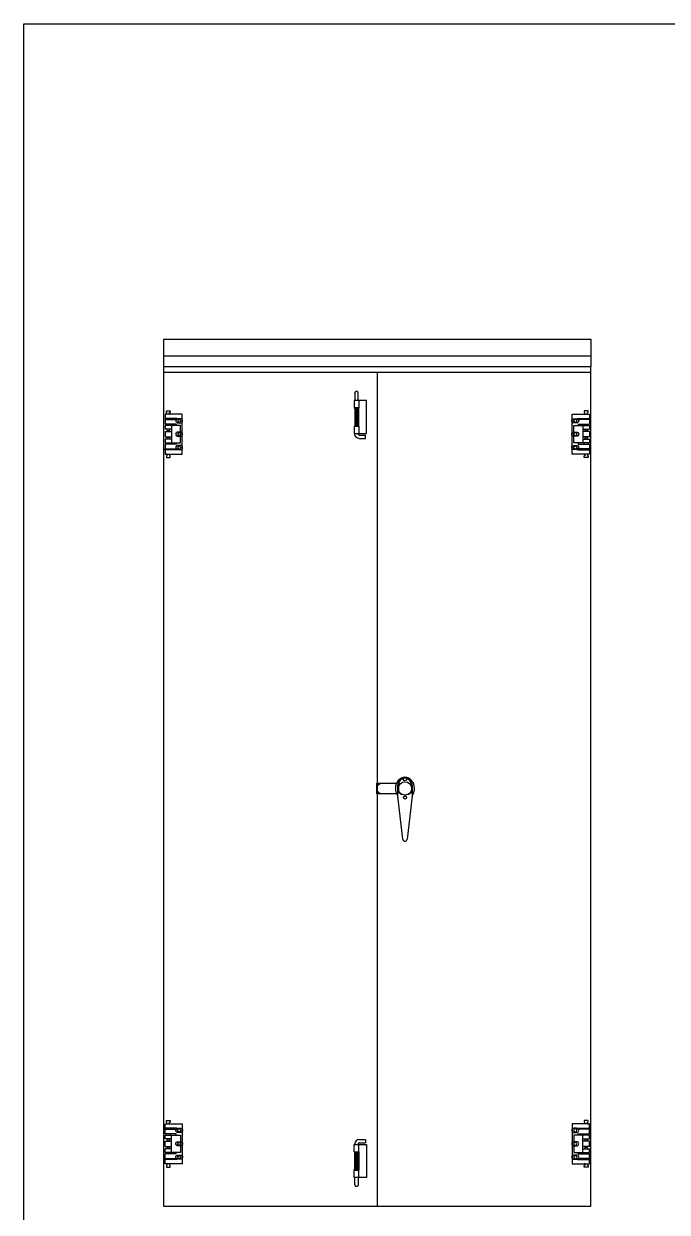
# Model space of a CAD drawing. Header units: millimetres. Extents: x 0 to 5930, y 0 to 4193.
# Drawn here: x 0 to 1206, y 1965 to 4193 of the extents above; entities that cross this region are included whole.
import ezdxf

# ---------------------------------------------------------------- set-up
doc = ezdxf.new("R2010")
doc.units = ezdxf.units.MM
doc.layers.add('FIRE PROTECTION', color=1, linetype='Continuous')
doc.styles.add('Arial', font='arial.ttf')

# ---------------------------------------------------------------- blocks, each defined once
blk = doc.blocks.new('KHUNG CHUẨN')
at = {"color": 7}
blk.add_lwpolyline([(16919.2, -26555.2), (19889.2, -26555.2), (19889.2, -28655.2), (16919.2, -28655.2)], close=True, dxfattribs=at)
at = {"color": 3, "style": 'Arial'}
for tag, p in [('#01', (17055.6, -28580.1)), ('#02', (17431.4, -28580.1)), ('#03', (18030.6, -28580.1)), ('#08', (18751.7, -28580.1)), ('#10', (19064.8, -28580.1)), ('#04', (17024.8, -28634.6)), ('#05', (17308.5, -28633)), ('#06', (17632.7, -28633.7)), ('#07', (18002, -28634.7)), ('#09', (18753.8, -28632.6)), ('#11', (19060.3, -28625.7)), ('#12', (19806.5, -28628.9))]:
    blk.add_attdef(tag, p, '', height=20, dxfattribs=at)
blk = doc.blocks.new('MS308-2-1')
at = {"color": 1}
for p, q in [((-53, 4.6), (-46, 10)), ((-13.3, -14.2), (-13.3, 6.7)), ((-12.3, 6.7), (-12.3, -6.9)), ((12.3, 6.7), (12.3, -6.9)), ((13.3, 6.7), (13.3, -14.2)), ((-53, -4.6), (-46, -10)), ((-4, -95), (-13.3, -14.2)), ((13.3, -14.2), (4, -95))]:
    blk.add_line(p, q, dxfattribs=at)
blk.add_lwpolyline([(-15.8, -10), (-53, -10), (-53, 10), (-15.8, 10)], dxfattribs=at)
for centre, radius, start, end in [((0, 6.7), 13.3, 0, 180), ((0, 6.7), 12.3, 0, 180), ((0, 5.9), 17.7, 226.184, 313.816), ((0, -95), 4, 180, 0)]:
    blk.add_arc(centre, radius, start, end, dxfattribs=at)
blk.add_ellipse((0, 0), major_axis=(0, 21), ratio=0.857143, start_param=3.972003, end_param=8.594367, dxfattribs=at)
blk = doc.blocks.new('HL011-1-6')
at = {"color": 1}
for p, q in [((29.5, 81), (22.5, 81)), ((22.5, 81), (22.5, 78)), ((23.5, 78), (22.5, 78)), ((23.5, 75), (22.5, 75)), ((23.5, 75), (23.5, 78)), ((29.5, 78), (28.5, 78)), ((28.5, 75), (28.5, 78)), ((28.5, 75), (29.5, 75)), ((29.5, 78), (29.5, 81)), ((11, 56), (11, 54)), ((11, 56), (32, 56)), ((20, 54), (20, 21)), ((20, 47), (32, 47)), ((22.5, 56), (22.5, 54)), ((23.1, 47), (24, 44)), ((28.9, 47), (28, 44)), ((29.5, 54), (29.5, 56)), ((32, 42.5), (20, 42.5)), ((32, 32.5), (20, 32.5)), ((20, 28), (32, 28)), ((23.1, 28), (24, 31)), ((24, 44), (28, 44)), ((24, 31), (28, 31)), ((28.9, 28), (28, 31)), ((11, 21), (11, 19)), ((11, 19), (32, 19)), ((22.5, 19), (22.5, 21)), ((23.5, 0), (22.5, 0)), ((23.5, 0), (23.5, -3)), ((28.5, 0), (28.5, -3)), ((28.5, 0), (29.5, 0)), ((29.5, 21), (29.5, 19)), ((22.5, -6), (22.5, -3)), ((23.5, -3), (22.5, -3)), ((29.5, -6), (22.5, -6)), ((29.5, -3), (28.5, -3)), ((29.5, -3), (29.5, -6))]:
    blk.add_line(p, q, dxfattribs=at)
for points in [[(32, 19), (32, 0), (0, 0), (0, 75), (32, 75), (32, 56)], [(32, 28), (32, 21), (3, 21), (3, 54), (32, 54), (32, 47)], [(32, 42.5), (32, 32.5)]]:
    blk.add_lwpolyline(points, dxfattribs=at)
for points in [[(10, 67), (32, 67), (32, 65), (10, 65)], [(10, 8), (32, 8), (32, 10), (10, 10)]]:
    blk.add_lwpolyline(points, close=True, dxfattribs=at)
for centre in [(5.5, 62.5), (5.5, 37.5), (5.5, 12.5)]:
    blk.add_circle(centre, 3, dxfattribs=at)
blk = doc.blocks.new('HL035-1-2')
at = {"color": 1}
for p, q in [((-4.5, 79), (18.5, 79)), ((-4.5, 65), (-4.5, 79)), ((-3, 79), (-3, 80)), ((-3, 79), (-3, 79)), ((3, 79), (3, 80)), ((4.5, 65), (4.5, 79)), ((5, 88), (17, 88)), ((5, 82), (17, 82)), ((17, 88), (17, 82)), ((18.5, 79), (18.5, 17)), ((-4.5, 65), (4.5, 65)), ((1.3, 65), (-4, 64)), ((4, 64), (-4, 62.5)), ((-4, 64), (-3, 64)), ((4, 62.5), (-4, 61)), ((-4, 62.5), (-3, 62.5)), ((4, 61), (-4, 59.5)), ((-4, 61), (-3, 61)), ((4, 59.5), (-4, 58)), ((-4, 59.5), (-3, 59.5)), ((4, 58), (-4, 56.5)), ((-4, 58), (-3, 58)), ((4, 56.5), (-4, 55)), ((-4, 56.5), (-3, 56.5)), ((4, 55), (-4, 53.5)), ((-4, 55), (-3, 55)), ((4, 53.5), (-4, 52)), ((-4, 53.5), (-3, 53.5)), ((4, 52), (-4, 50.5)), ((-4, 52), (-3, 52)), ((4, 50.5), (-4, 49)), ((-4, 50.5), (-3, 50.5)), ((4, 49), (-4, 47.5)), ((-4, 49), (-3, 49)), ((4, 47.5), (-4, 46)), ((-4, 47.5), (-3, 47.5)), ((4, 46), (-4, 44.5)), ((-4, 46), (-3, 46)), ((3, 64), (4, 64)), ((3, 62.5), (4, 62.5)), ((3, 61), (4, 61)), ((3, 59.5), (4, 59.5)), ((3, 58), (4, 58)), ((3, 56.5), (4, 56.5)), ((3, 55), (4, 55)), ((3, 53.5), (4, 53.5)), ((3, 52), (4, 52)), ((3, 50.5), (4, 50.5)), ((3, 49), (4, 49)), ((3, 47.5), (4, 47.5)), ((3, 46), (4, 46)), ((4.5, 65), (4.5, 31)), ((-4.5, 17), (-4.5, 31)), ((-4.5, 31), (4.5, 31)), ((4, 44.5), (-4, 43)), ((-4, 44.5), (-3, 44.5)), ((4, 43), (-4, 41.5)), ((-4, 43), (-3, 43)), ((4, 41.5), (-4, 40)), ((-4, 41.5), (-3, 41.5)), ((4, 40), (-4, 38.5)), ((-4, 40), (-3, 40)), ((4, 38.5), (-4, 37)), ((-4, 38.5), (-3, 38.5)), ((4, 37), (-4, 35.5)), ((-4, 37), (-3, 37)), ((4, 35.5), (-4, 34)), ((-4, 35.5), (-3, 35.5)), ((4, 34), (-4, 32.5)), ((-4, 34), (-3, 34)), ((3, 44.5), (4, 44.5)), ((3, 43), (4, 43)), ((3, 41.5), (4, 41.5)), ((3, 40), (4, 40)), ((3, 38.5), (4, 38.5)), ((3, 37), (4, 37)), ((3, 35.5), (4, 35.5)), ((3, 34), (4, 34)), ((4.5, 17), (4.5, 31)), ((18.5, 17), (-4.5, 17)), ((-3, 3), (-2, 0)), ((3, 3), (2, 0))]:
    blk.add_line(p, q, dxfattribs=at)
for points in [[(-3, 32.5), (-3, 65)], [(3, 65), (3, 32.5)], [(-3, 3), (-3, 17)], [(2, 0), (-2, 0)], [(3, 17), (3, 3)]]:
    blk.add_lwpolyline(points, dxfattribs=at)
blk.add_lwpolyline([(-4, 32.5), (4, 32.5), (4, 31), (-4, 31)], close=True, dxfattribs=at)
for radius in [8, 2]:
    blk.add_arc((5, 80), radius, 90, 180, dxfattribs=at)

msp = doc.modelspace()

# ---------------------------------------------------------------- linework, layer by layer
at = {"ltscale": 3}
for p, q in [((263.9, 3550), (1061.5, 3550)), ((262.7, 3540), (1062.7, 3540)), ((662.7, 3540), (662.7, 1976))]:
    msp.add_line(p, q, dxfattribs=at)
msp.add_lwpolyline([(1062.7, 3550), (1062.7, 1976), (262.7, 1976), (262.7, 3550)], dxfattribs=at)
at = {"color": 2}
for points in [[(293.9, 3444.5, 1), (293.9, 3452.5), (288.9, 3452.5, 1), (288.9, 3444.5)], [(1031.5, 3444.5, -1), (1031.5, 3452.5), (1036.5, 3452.5, -1), (1036.5, 3444.5)], [(293.9, 3419.5, 1), (293.9, 3427.5), (288.9, 3427.5, 1), (288.9, 3419.5)], [(1031.5, 3419.5, -1), (1031.5, 3427.5), (1036.5, 3427.5, -1), (1036.5, 3419.5)], [(293.9, 3394.5, 1), (293.9, 3402.5), (288.9, 3402.5, 1), (288.9, 3394.5)], [(1031.5, 3394.5, -1), (1031.5, 3402.5), (1036.5, 3402.5, -1), (1036.5, 3394.5)], [(293.9, 2122.5, -1), (293.9, 2114.5), (288.9, 2114.5, -1), (288.9, 2122.5)], [(1031.5, 2122.5, 1), (1031.5, 2114.5), (1036.5, 2114.5, 1), (1036.5, 2122.5)], [(293.9, 2097.5, -1), (293.9, 2089.5), (288.9, 2089.5, -1), (288.9, 2097.5)], [(1031.5, 2097.5, 1), (1031.5, 2089.5), (1036.5, 2089.5, 1), (1036.5, 2097.5)], [(293.9, 2072.5, -1), (293.9, 2064.5), (288.9, 2064.5, -1), (288.9, 2072.5)], [(1031.5, 2072.5, 1), (1031.5, 2064.5), (1036.5, 2064.5, 1), (1036.5, 2072.5)]]:
    msp.add_lwpolyline(points, format="xyb", close=True, dxfattribs=at)
for centre, radius in [((714.7, 2759.5), 12.5), ((714.7, 2776.5), 3), ((714.7, 2742.5), 3)]:
    msp.add_circle(centre, radius, dxfattribs=at)
at = {"layer": 'FIRE PROTECTION', "linetype": 'Continuous'}
msp.add_line((261.7, 3570), (1063.7, 3570), dxfattribs=at)
msp.add_lwpolyline([(1063.7, 3601), (261.7, 3601), (261.7, 3550), (1063.7, 3550)], close=True, dxfattribs=at)

# ---------------------------------------------------------------- block references
at = {"color": 3, "xscale": 1.996500000008381, "yscale": 1.996500000008381, "zscale": 1.996500000008381}
msp.add_blockref('KHUNG CHUẨN', (-33779.3, 57210), dxfattribs=at)
at = {"color": 7, "xscale": -1, "rotation": 180}
for name, p in [('HL035-1-2', (624, 3503.6)), ('HL011-1-6', (1028.5, 2131))]:
    msp.add_blockref(name, p, dxfattribs=at)
at = {"color": 7, "xscale": -1}
msp.add_blockref('HL011-1-6', (296.9, 3386), dxfattribs=at)
at = {"color": 7}
for name, p in [('HL011-1-6', (1028.5, 3386)), ('MS308-2-1', (714.7, 2759.5)), ('HL035-1-2', (624, 2013.4))]:
    msp.add_blockref(name, p, dxfattribs=at)
at = {"color": 7, "rotation": 180}
msp.add_blockref('HL011-1-6', (296.9, 2131), dxfattribs=at)

doc.saveas('drawing.dxf')
